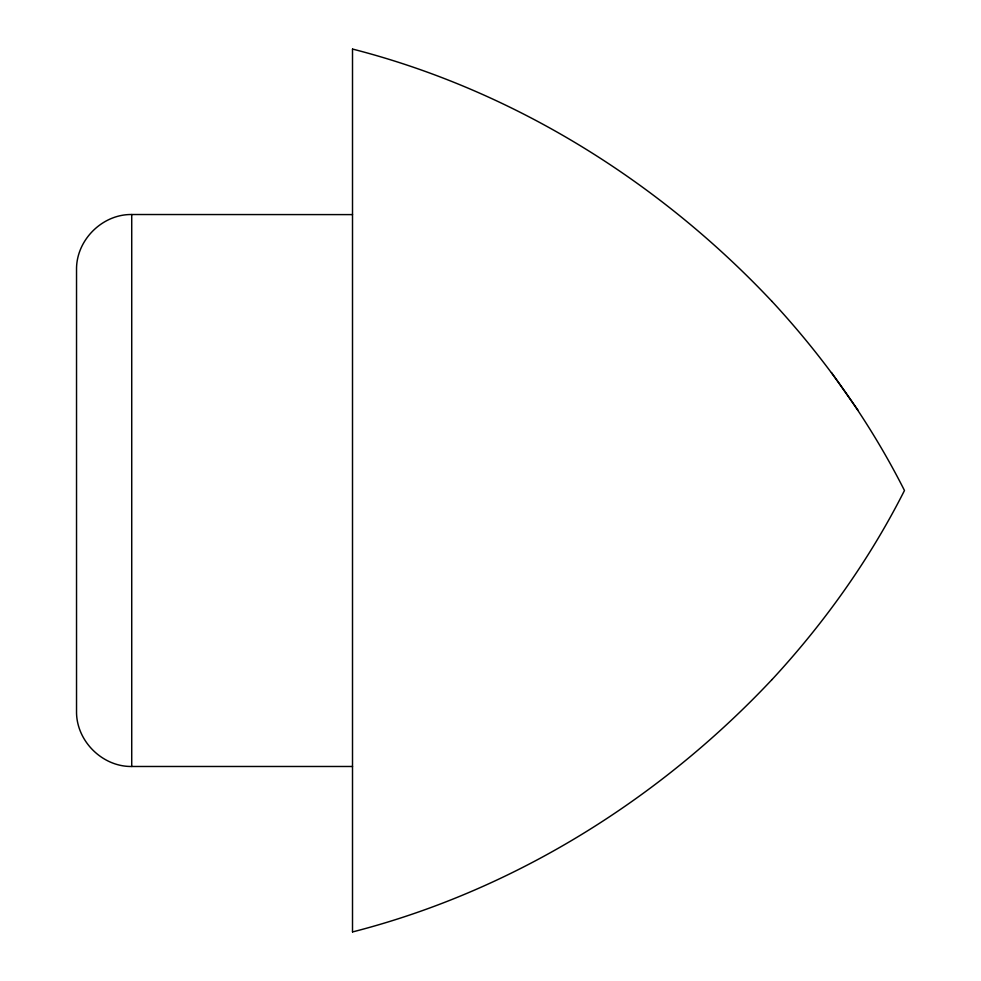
<?xml version="1.0" encoding="UTF-8"?>
<svg xmlns="http://www.w3.org/2000/svg" width="981" height="981" viewBox="0 0 981 981"><rect width="100%" height="100%" fill="white"/><g stroke="black" fill="none" stroke-linecap="round" stroke-linejoin="round"><path stroke-width="1.47" d="M772.01 679.588C824.457 622.91 869.62 559.464 904.47 490.5C869.62 421.536 824.469 358.065 772.01 301.412M772.01 679.563C658.876 799.871 512.965 890.858 352.51 931.95M352.51 214.606L131.724 214.52C102.232 214.079 76.089 240.222 76.53 269.714L76.53 711.286C76.089 740.778 102.232 766.921 131.724 766.48L352.51 766.48M352.51 49.05C512.965 90.142 658.864 181.142 772.01 301.437M831.459 372.535L858.117 410.426M352.51 49.209L352.51 931.791M131.724 214.52L131.724 766.48"/></g></svg>
